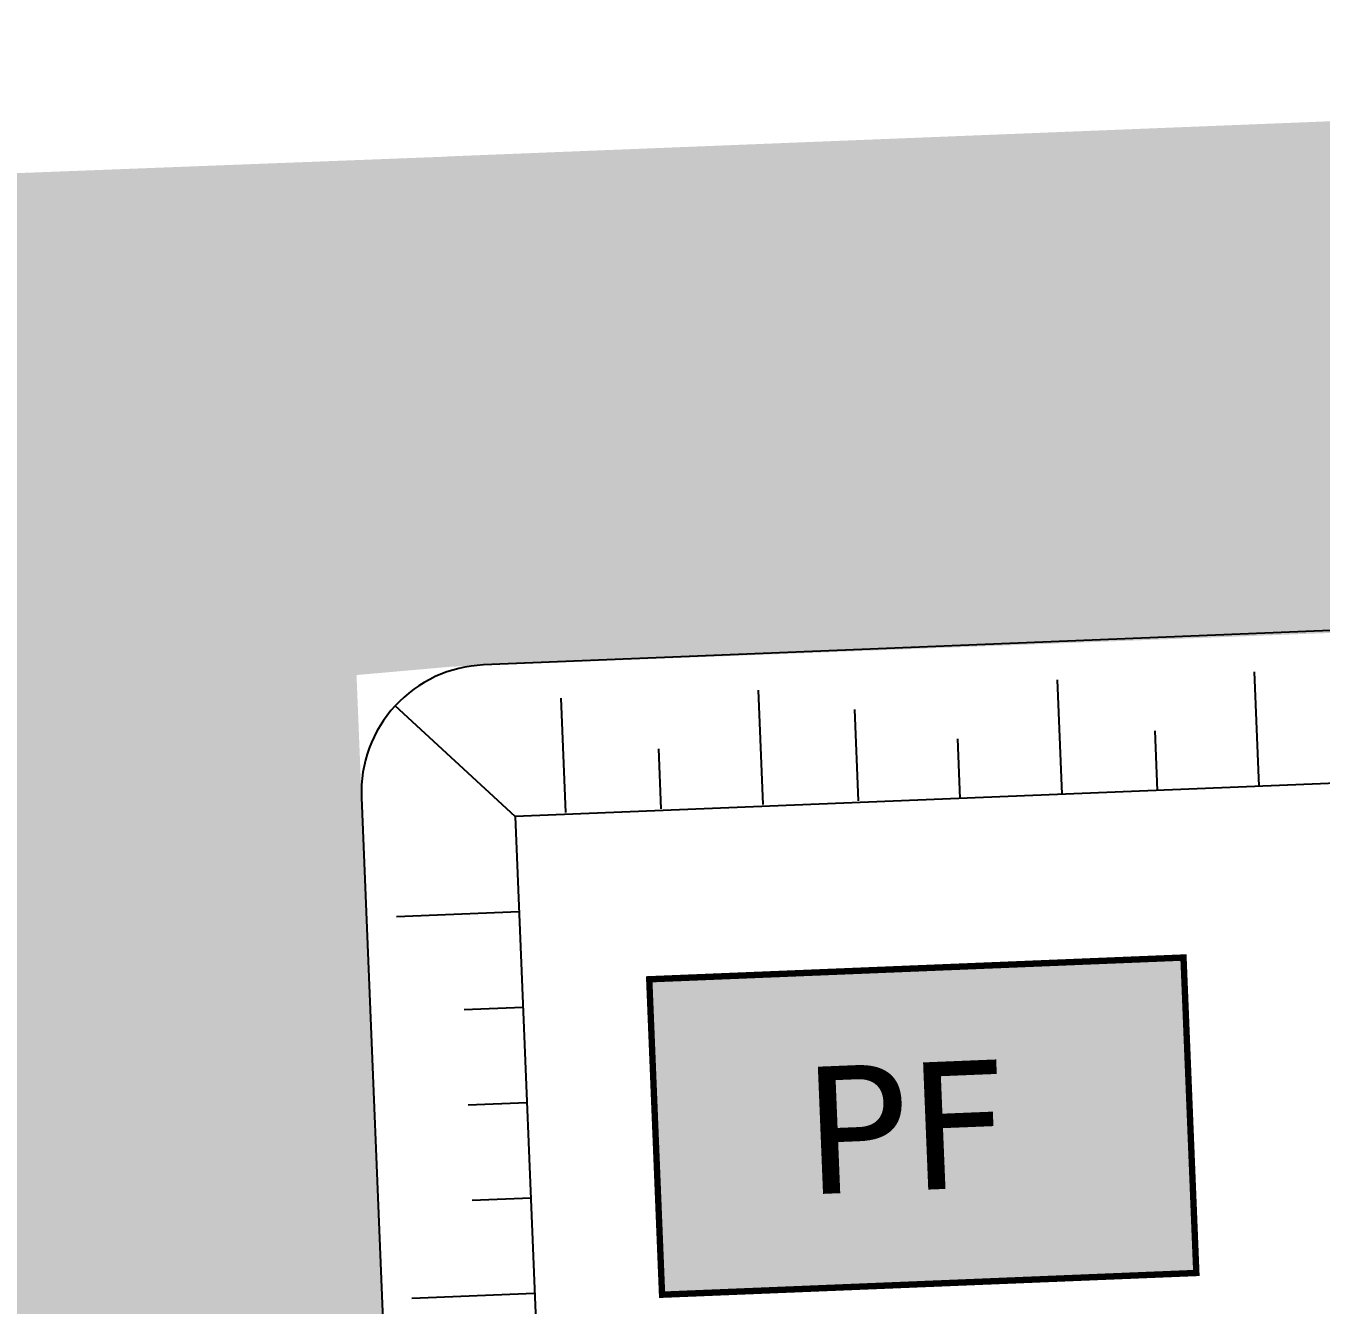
# Model space of a CAD drawing. Header units: metres. Extents: x 1956498 to 1957612, y 2277909 to 2278547.
# Drawn here: x 1956866.28 to 1956876.45, y 2278036.89 to 2278046.93 of the extents above; entities that cross this region are included whole.
import ezdxf
from ezdxf.enums import TextEntityAlignment as Align

# ---------------------------------------------------------------- set-up
doc = ezdxf.new("R2010")
doc.units = ezdxf.units.M
doc.layers.add('UBS-100-Circulation intérieure lourde', color=252, linetype='Continuous')
doc.layers.add('UBS-100-Postes', color=8, linetype='Continuous')
doc.styles.get("Standard").update_dxf_attribs({"font": 'verdana.ttf'})
doc.styles.add('UBS-Style de texte', font='verdana.ttf')

# ---------------------------------------------------------------- blocks, each defined once
blk = doc.blocks.new('PdL')
at = {"true_color": 0xb0c4d8, "transparency": 33554687}
for points in [[(0.099, 2.325), (5.098, 2.323), (5.096, -0.26), (0.097, -0.258)], [(-6.399, 2.23), (-2.199, 2.23), (-2.199, -0.25), (-6.399, -0.25)]]:
    blk.add_hatch(color=9, dxfattribs=at).paths.add_polyline_path(points)
at = {"color": 17, "transparency": 33554687}
for p, q in [((4.55, 3.55), (4.55, 4.513)), ((-7, 3.565), (-7, 4.465)), ((-5.45, 3.565), (-5.45, 4.465)), ((-3.1, 3.55), (-3.1, 4.45)), ((-1.55, 3.55), (-1.55, 4.45)), ((0, 3.55), (0, 4.45)), ((1.55, 3.55), (1.55, 4.458)), ((3.05, 3.55), (3.05, 4.45)), ((-4.7, 3.565), (-4.7, 4.282)), ((-6.25, 3.565), (-6.25, 4.035)), ((-3.9, 3.55), (-3.9, 4.019)), ((-2.35, 3.55), (-2.35, 4.019)), ((-0.8, 3.55), (-0.8, 4.019)), ((0.75, 3.55), (0.75, 4.019)), ((2.3, 3.55), (2.3, 4.003)), ((3.8, 3.55), (3.8, 4.011)), ((5.3, 3.55), (5.3, 4.011)), ((-7.399, 2.8), (-8.363, 2.8)), ((6.107, 2.8), (7.064, 2.8)), ((-7.399, 2.05), (-7.86, 2.05)), ((6.107, 2.05), (6.562, 2.05)), ((-7.399, 1.3), (-7.86, 1.3)), ((6.107, 1.3), (6.562, 1.3)), ((-7.399, 0.55), (-7.86, 0.55)), ((6.107, 0.55), (6.562, 0.55)), ((-7.399, -0.2), (-8.363, -0.2)), ((6.107, -0.2), (7.064, -0.2)), ((-7.399, -0.95), (-7.86, -0.95)), ((6.107, -0.95), (6.562, -0.95)), ((-7, -1.25), (-7, -2.15)), ((-6.25, -1.25), (-6.25, -1.719)), ((-5.45, -1.25), (-5.45, -2.15)), ((-4.7, -1.25), (-4.7, -1.719)), ((-3.9, -1.25), (-3.9, -1.719)), ((-3.1, -1.25), (-3.1, -2.15)), ((-2.35, -1.25), (-2.35, -1.719)), ((-1.55, -1.25), (-1.55, -2.15)), ((-0.8, -1.25), (-0.8, -1.719)), ((0, -1.25), (0, -2.15)), ((0.75, -1.25), (0.75, -1.719)), ((1.55, -1.25), (1.55, -2.142)), ((2.3, -1.25), (2.3, -1.736)), ((3.05, -1.25), (3.05, -2.15)), ((3.8, -1.25), (3.8, -1.711)), ((4.55, -1.25), (4.55, -2.213)), ((5.3, -1.25), (5.3, -1.711))]:
    blk.add_line(p, q, dxfattribs=at)
blk.add_lwpolyline([(-7.599, -2.45), (6.301, -2.45, 0.414214), (7.301, -1.45), (7.301, 3.75, 0.414214), (6.301, 4.75), (-7.599, 4.75, 0.414214), (-8.599, 3.75), (-8.599, -1.45, 0.414214)], format="xyb", close=True, dxfattribs=at)
for points in [[(-7.399, 3.55), (-8.306, 4.457)], [(6.101, 3.55), (7.008, 4.457)], [(-7.399, -1.25), (-8.306, -2.157)], [(6.101, -1.25), (7.008, -2.157)]]:
    blk.add_lwpolyline(points, dxfattribs=at)
blk.add_lwpolyline([(-7.399, -1.25), (6.101, -1.25), (6.101, 3.55), (-7.399, 3.55)], close=True, dxfattribs=at)
at = {"color": 7, "transparency": 33554687, "const_width": 0.05}
for points in [[(0.099, 2.325), (5.098, 2.323), (5.096, -0.26), (0.097, -0.258)], [(-6.399, 2.23), (-2.199, 2.23), (-2.199, -0.25), (-6.399, -0.25)]]:
    blk.add_lwpolyline(points, close=True, dxfattribs=at)
at = {"color": 7, "transparency": 33554687, "char_height": 1, "style": 'UBS-Style de texte'}
for s, width, insert, attachment_point in [('\\pxqc;PF', 2.86, (-5.86, 0.99), 4), ('\\pxqc;PDL', 7.5, (2.296, 0.978), 5)]:
    blk.add_mtext_dynamic_manual_height_columns(s, width=width, gutter_width=7.5, heights=[0], dxfattribs=dict(at, insert=insert, attachment_point=attachment_point))
at = {"color": 7, "transparency": 33554687}
blk.add_attdef('NUMERO', text='', height=1, dxfattribs=at).set_placement((3.833, 0.978), align=Align.MIDDLE_LEFT)

msp = doc.modelspace()

# ---------------------------------------------------------------- hatches: boundary and pattern name
at = {"layer": 'UBS-100-Circulation intérieure lourde', "transparency": 33554687}
h = msp.add_hatch(color=256, dxfattribs=at)
h.dxf.hatch_style = 1
h.paths.add_polyline_path([(1956852.168, 2278034.001), (1956869.167, 2278034.674), (1956868.874, 2278041.872), (1956884.769, 2278042.483), (1956885.061, 2278035.32), (1956897.04, 2278035.807), (1956896.609, 2278046.935), (1956884.767, 2278046.486), (1956872.661, 2278046.026), (1956856.731, 2278045.414), (1956857.11, 2278035.437)])

# ---------------------------------------------------------------- linework, layer by layer
at = {"layer": 'UBS-100-Circulation intérieure lourde', "transparency": 33554687, "const_width": 4}
msp.add_lwpolyline([(1956895.894, 2278041.028), (1956889.603, 2278043.561, 0.106197), (1956884.222, 2278044.491), (1956869.673, 2278043.911, 0.167022), (1956861.801, 2278040.843), (1956859.68, 2278039.047, -0.167022), (1956851.807, 2278035.979), (1956845.017, 2278035.702)], format="xyb", dxfattribs=at)

# ---------------------------------------------------------------- block references
at = {"layer": 'UBS-100-Postes', "transparency": 33554687, "rotation": 2.328970658530212}
msp.add_blockref('PdL', (1956877.659, 2278037.477), dxfattribs=at).add_auto_attribs({'NUMERO': '1'})

doc.saveas('drawing.dxf')
